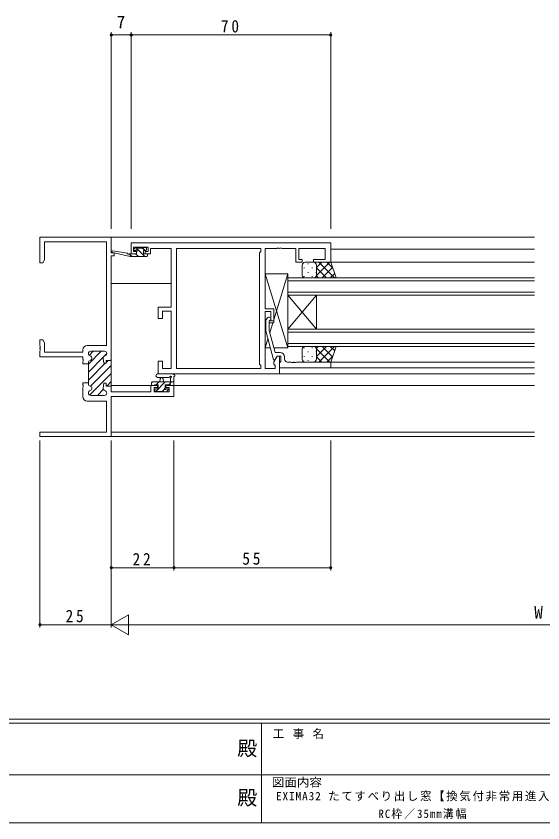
# Model space of a CAD drawing. Units: millimetres on the paper. Extents: x -420 to 373, y -297 to 267.
# Drawn here: x -118.8 to 66, y -297 to -13.9 of the extents above; entities that cross this region are included whole.
import ezdxf
from ezdxf.enums import TextEntityAlignment as Align

# ---------------------------------------------------------------- set-up
doc = ezdxf.new("R2010")
doc.units = ezdxf.units.MM
for name, color, linetype, lineweight in [('0-1_YKK_ZWAK', 7, 'Continuous', 9), ('0-3_YKK_11', 7, 'Continuous', 9), ('0-4_YKK_12', 2, 'Continuous', 9), ('0-5_YKK_13', 4, 'Continuous', 9), ('0-7_YKK_D', 6, 'Continuous', 9)]:
    doc.layers.add(name, color=color, linetype=linetype, lineweight=lineweight)
doc.layers.add('0-2_USER1', color=3, linetype='Continuous')
doc.styles.add('ＭＳ ゴシック', font='')
doc.styles.get('ＭＳ ゴシック').set_extended_font_data('MS Gothic')

msp = doc.modelspace()

# ---------------------------------------------------------------- linework, layer by layer
at = {"layer": '0-1_YKK_ZWAK'}
for p, q in [((352.3, -260.6), (-417.7, -260.6)), ((314.5, -262), (-417.7, -262)), ((-32.7, -262), (-32.7, -297)), ((-160.1, -280.199), (-31.3, -280.199)), ((-31.3, -280.199), (97.5, -280.199)), ((-417.7, -297), (314.5, -297))]:
    msp.add_line(p, q, dxfattribs=at)
at = {"layer": '0-3_YKK_11'}
for p, q in [((-110.399, -91.456), (-110.399, -100.456)), ((-85.399, -91.456), (-110.399, -91.456)), ((-108.769, -93.086), (-87.029, -93.086)), ((-108.769, -99.365), (-108.769, -93.086)), ((-87.029, -93.086), (-87.029, -129.456)), ((-85.399, -96.956), (-85.399, -91.456)), ((-78.399, -97.256), (-78.399, -93.456)), ((-78.399, -93.456), (-8.399, -93.456)), ((-77.599, -94.956), (-77.599, -96.456)), ((-72.399, -94.956), (-77.599, -94.956)), ((-72.399, -96.456), (-72.399, -94.956)), ((-71.599, -95.386), (-71.599, -96.186)), ((-64.399, -95.386), (-71.599, -95.386)), ((-71.599, -96.186), (-71.599, -97.256)), ((-64.399, -115.956), (-64.399, -95.386)), ((-62.469, -95.386), (-32.899, -95.386)), ((-62.469, -137.526), (-62.469, -95.386)), ((-62.469, -137.526), (-62.469, -95.386)), ((-32.899, -95.386), (-32.899, -96.456)), ((-31.399, -95.386), (-31.399, -116.556)), ((-27.358, -95.386), (-31.399, -95.386)), ((-27.174, -95.266), (-27.358, -95.386)), ((-26.624, -95.266), (-27.174, -95.266)), ((-26.441, -95.386), (-26.624, -95.266)), ((-26.358, -95.386), (-26.441, -95.386)), ((-26.174, -95.266), (-26.358, -95.386)), ((-25.624, -95.266), (-26.174, -95.266)), ((-25.441, -95.386), (-25.624, -95.266)), ((-20.599, -95.386), (-25.441, -95.386)), ((-20.599, -100.256), (-20.599, -95.386)), ((-19.599, -95.386), (-19.599, -99.256)), ((-10.329, -95.386), (-19.599, -95.386)), ((-10.329, -99.256), (-10.329, -95.386)), ((-8.399, -93.456), (-8.399, -100.256)), ((-84.399, -96.956), (-85.399, -96.956)), ((-85.399, -97.956), (-84.399, -97.956)), ((-85.399, -134.406), (-85.399, -97.956)), ((-84.399, -97.956), (-84.399, -96.956)), ((-76.499, -97.256), (-78.399, -97.256)), ((-77.599, -96.456), (-76.499, -96.456)), ((-76.499, -96.456), (-76.499, -97.256)), ((-73.499, -96.456), (-72.399, -96.456)), ((-73.499, -97.256), (-73.499, -96.456)), ((-71.599, -97.256), (-73.499, -97.256)), ((-32.899, -96.456), (-33.329, -96.886)), ((-33.329, -96.886), (-33.329, -136.026)), ((-110.399, -100.456), (-109.399, -100.456)), ((-109.399, -100.456), (-108.769, -99.365)), ((-18.399, -100.256), (-20.599, -100.256)), ((-19.599, -99.256), (-18.399, -99.256)), ((-18.399, -99.256), (-18.399, -100.256)), ((-14.399, -99.256), (-10.329, -99.256)), ((-14.399, -100.256), (-14.399, -99.256)), ((-8.399, -100.256), (-14.399, -100.256)), ((-68.899, -115.956), (-64.399, -115.956)), ((-68.899, -119.956), (-68.899, -115.956)), ((-67.399, -117.456), (-67.399, -119.956)), ((-64.399, -117.456), (-67.399, -117.456)), ((-64.399, -137.526), (-64.399, -117.456)), ((-31.399, -116.556), (-28.399, -116.556)), ((-31.399, -117.556), (-31.399, -137.526)), ((-29.399, -117.556), (-31.399, -117.556)), ((-29.399, -120.756), (-29.399, -117.556)), ((-28.399, -116.556), (-28.399, -120.756)), ((-67.399, -119.956), (-68.899, -119.956)), ((-30.424, -119.632), (-31.199, -120.407)), ((-31.199, -120.407), (-31.199, -124.353)), ((-29.999, -120.904), (-29.575, -120.48)), ((-29.999, -124.195), (-29.999, -120.904)), ((-28.399, -120.756), (-29.399, -120.756)), ((-31.199, -124.353), (-28.492, -134.456)), ((-27.92, -131.956), (-29.999, -124.195)), ((-110.399, -127.456), (-110.399, -129.498)), ((-109.399, -127.456), (-110.399, -127.456)), ((-110.399, -129.498), (-110.279, -129.681)), ((-110.279, -130.231), (-110.399, -130.414)), ((-110.279, -129.681), (-110.279, -130.231)), ((-108.769, -128.547), (-109.399, -127.456)), ((-108.769, -131.826), (-108.769, -128.547)), ((-87.029, -129.456), (-93.799, -129.456)), ((-110.399, -130.414), (-110.399, -130.498)), ((-110.399, -130.498), (-110.279, -130.681)), ((-110.279, -131.231), (-110.399, -131.414)), ((-110.399, -131.414), (-110.399, -133.456)), ((-110.279, -130.681), (-110.279, -131.231)), ((-95.399, -131.826), (-108.769, -131.826)), ((-95.399, -131.056), (-95.399, -131.826)), ((-93.399, -135.971), (-88.885, -131.456)), ((-93.399, -132.256), (-93.399, -132.357)), ((-93.399, -132.357), (-93.399, -132.256)), ((-93.172, -132.915), (-91.713, -131.456)), ((-87.799, -131.456), (-92.599, -131.456)), ((-92.599, -131.456), (-87.799, -131.456)), ((-87.836, -133.235), (-87.001, -132.4)), ((-86.999, -132.357), (-86.999, -132.256)), ((-86.999, -132.256), (-86.999, -132.357)), ((-26.099, -131.956), (-27.92, -131.956)), ((-110.399, -133.456), (-95.399, -133.456)), ((-95.399, -133.456), (-95.399, -134.248)), ((-95.399, -134.248), (-95.279, -134.431)), ((-95.279, -134.981), (-95.399, -135.164)), ((-95.399, -135.164), (-95.399, -135.856)), ((-95.399, -135.856), (-93.399, -135.856)), ((-95.279, -134.431), (-95.279, -134.981)), ((-93.399, -138.799), (-88.07, -133.47)), ((-93.399, -135.455), (-93.399, -135.856)), ((-93.399, -135.856), (-93.399, -135.455)), ((-93.399, -141.627), (-87.477, -135.705)), ((-93.399, -135.856), (-93.399, -142.556)), ((-87.999, -135.706), (-88.194, -133.996)), ((-88.194, -133.996), (-87.999, -135.706)), ((-87.199, -135.706), (-87.999, -135.706)), ((-87.999, -135.706), (-87.199, -135.706)), ((-87.2, -135.428), (-86.478, -134.706)), ((-87.199, -134.706), (-87.199, -135.706)), ((-85.699, -134.706), (-87.199, -134.706)), ((-87.199, -134.706), (-85.699, -134.706)), ((-87.199, -135.706), (-87.199, -134.706)), ((-85.399, -134.406), (-85.699, -134.706)), ((-85.399, -143.706), (-85.399, -134.406)), ((-68.899, -134.956), (-67.399, -134.956)), ((-68.899, -139.456), (-68.899, -134.956)), ((-67.399, -134.956), (-67.399, -137.526)), ((-28.492, -134.456), (-27.892, -134.456)), ((-28.329, -135.213), (-27.199, -133.256)), ((-28.329, -136.026), (-28.329, -135.213)), ((-27.892, -134.456), (-27.199, -133.256)), ((-27.199, -133.256), (-25.899, -133.256)), ((-27.199, -133.256), (-26.399, -133.256)), ((-26.399, -133.256), (-26.399, -139.456)), ((-26.099, -135.256), (-26.399, -135.556)), ((-26.399, -135.556), (-26.399, -137.256)), ((-25.899, -135.056), (-26.099, -135.256)), ((-25.899, -133.256), (-25.899, -135.056)), ((-24.599, -134.256), (-24.599, -133.456)), ((-22.358, -135.256), (-23.599, -135.256)), ((-22.174, -135.376), (-22.358, -135.256)), ((-21.624, -135.376), (-22.174, -135.376)), ((-21.441, -135.256), (-21.624, -135.376)), ((-21.358, -135.256), (-21.441, -135.256)), ((-21.174, -135.376), (-21.358, -135.256)), ((-20.624, -135.376), (-21.174, -135.376)), ((-20.441, -135.256), (-20.624, -135.376)), ((-8.399, -135.256), (-20.441, -135.256)), ((-8.399, -137.256), (-8.399, -135.256)), ((-92.705, -143.762), (-85.399, -136.456)), ((-67.399, -137.526), (-64.399, -137.526)), ((-32.899, -137.526), (-62.469, -137.526)), ((-33.329, -136.026), (-32.899, -136.456)), ((-32.899, -136.456), (-32.899, -137.526)), ((-31.399, -137.526), (-27.899, -137.526)), ((-27.899, -136.456), (-28.329, -136.026)), ((-27.899, -137.526), (-27.899, -136.456)), ((-26.399, -137.256), (-8.399, -137.256)), ((-92.977, -146.861), (-85.399, -139.284)), ((-26.399, -139.456), (-68.899, -139.456)), ((-95.399, -142.556), (-95.399, -143.248)), ((-93.399, -142.556), (-95.399, -142.556)), ((-93.399, -142.556), (-95.399, -142.556)), ((-95.399, -143.248), (-95.279, -143.431)), ((-95.279, -143.981), (-95.399, -144.164)), ((-95.399, -144.164), (-95.399, -147.356)), ((-95.279, -143.431), (-95.279, -143.981)), ((-93.399, -142.556), (-93.399, -142.957)), ((-88.194, -144.415), (-87.999, -142.706)), ((-87.999, -142.706), (-88.194, -144.415)), ((-87.999, -142.706), (-87.199, -142.706)), ((-87.199, -142.706), (-87.999, -142.706)), ((-87.199, -142.706), (-87.199, -143.706)), ((-87.199, -143.706), (-87.199, -142.706)), ((-87.199, -143.706), (-85.399, -143.706)), ((-85.399, -143.706), (-87.199, -143.706)), ((-86.981, -143.695), (-85.399, -142.113)), ((-85.399, -145.726), (-85.399, -143.706)), ((-71.499, -143.456), (-71.499, -145.726)), ((-69.199, -143.456), (-71.499, -143.456)), ((-70.299, -144.256), (-69.199, -144.256)), ((-70.299, -145.726), (-70.299, -144.256)), ((-69.199, -144.256), (-69.199, -143.456)), ((-66.199, -143.456), (-66.199, -144.256)), ((-63.399, -143.456), (-66.199, -143.456)), ((-66.199, -144.256), (-65.029, -144.256)), ((-65.029, -144.256), (-65.029, -145.726)), ((-63.399, -147.356), (-63.399, -143.456)), ((-93.399, -146.055), (-93.399, -146.156)), ((-93.399, -146.156), (-93.399, -146.055)), ((-92.599, -146.956), (-87.799, -146.956)), ((-87.799, -146.956), (-92.599, -146.956)), ((-90.243, -146.956), (-88.126, -144.84)), ((-86.999, -146.156), (-86.999, -146.055)), ((-86.999, -146.055), (-86.999, -146.156)), ((-71.499, -145.726), (-85.399, -145.726)), ((-65.029, -145.726), (-70.299, -145.726)), ((-93.799, -148.956), (-87.029, -148.956)), ((-87.029, -148.956), (-87.029, -159.826)), ((-85.399, -147.356), (-63.399, -147.356)), ((-85.399, -161.456), (-85.399, -147.356)), ((-110.399, -159.826), (-110.399, -161.456)), ((-87.029, -159.826), (-110.399, -159.826)), ((-110.399, -161.456), (-85.399, -161.456))]:
    msp.add_line(p, q, dxfattribs=at)
for points in [[(-85.399, -134.406), (-85.699, -134.706), (-85.399, -134.406)], [(-93.399, -142.556), (-93.399, -142.957), (-93.399, -142.556)]]:
    msp.add_lwpolyline(points, dxfattribs=at)
for centre, radius, start, end in [((-29.999, -120.056), 0.6, 314.99998, 135), ((-93.799, -131.056), 1.6, 90, 179.99998), ((-92.599, -132.256), 0.8, 90, 179.99998), ((-92.599, -132.256), 0.8, 90, 179.99998), ((-92.599, -132.357), 0.8, 180.00002, 255.52251), ((-92.599, -132.357), 0.8, 180.00002, 255.52251), ((-87.799, -132.256), 0.8, 0, 89.99998), ((-87.799, -132.256), 0.8, 0, 89.99998), ((-87.799, -132.357), 0.8, 284.47748, 359.99997), ((-87.799, -132.357), 0.8, 284.47748, 359.99997), ((-26.099, -133.456), 1.5, 0, 89.99998), ((-92.599, -135.455), 0.8, 104.47748, 179.99997), ((-92.599, -135.455), 0.8, 104.47748, 179.99997), ((-92.999, -133.906), 0.8, 284.47751, 75.52248), ((-92.999, -133.906), 0.8, 284.47751, 75.52248), ((-87.399, -133.906), 0.8, 104.47752, 186.50302), ((-87.399, -133.906), 0.8, 104.47752, 186.50302), ((-23.599, -134.256), 1, 180, 269.99998), ((-92.599, -142.957), 0.8, 180.00002, 255.52251), ((-92.599, -142.957), 0.8, 180.00002, 255.52251), ((-92.999, -144.506), 0.8, 284.47751, 75.52248), ((-92.999, -144.506), 0.8, 284.47751, 75.52248), ((-92.599, -146.055), 0.8, 104.47748, 179.99997), ((-92.599, -146.055), 0.8, 104.47748, 179.99997), ((-92.599, -146.156), 0.8, 180, 269.99998), ((-92.599, -146.156), 0.8, 180, 269.99998), ((-87.399, -144.506), 0.8, 173.49696, 255.52246), ((-87.399, -144.506), 0.8, 173.49696, 255.52246), ((-87.799, -146.156), 0.8, 270, 359.99998), ((-87.799, -146.156), 0.8, 270, 359.99998), ((-87.799, -146.055), 0.8, 0.00002, 75.52251), ((-87.799, -146.055), 0.8, 0.00002, 75.52251), ((-93.799, -147.356), 1.6, 180, 269.99998)]:
    msp.add_arc(centre, radius, start, end, dxfattribs=at)
at = {"layer": '0-4_YKK_12'}
for p, q in [((-85.699, -91.456), (63.101, -91.456)), ((-62.469, -95.656), (-62.469, -137.226)), ((-8.399, -95.656), (63.101, -95.656)), ((-84.899, -96.863), (-84.899, -96.956)), ((-8.899, -100.256), (63.101, -100.256)), ((-23.399, -105.756), (-23.399, -111.756)), ((63.101, -105.756), (-23.399, -105.756)), ((-23.399, -106.756), (63.101, -106.756)), ((-85.399, -107.656), (-64.399, -107.656)), ((63.101, -110.756), (-23.399, -110.756)), ((-23.399, -111.756), (-13.399, -123.756)), ((-23.399, -123.756), (-13.399, -111.756)), ((-23.399, -123.756), (-23.399, -111.756)), ((-23.399, -111.756), (63.101, -111.756)), ((-13.399, -123.756), (-13.399, -111.756)), ((-23.399, -123.756), (-23.399, -129.756)), ((63.101, -123.756), (-23.399, -123.756)), ((-23.399, -124.756), (63.101, -124.756)), ((63.101, -128.756), (-23.399, -128.756)), ((-23.399, -129.756), (63.101, -129.756)), ((-8.399, -135.256), (63.101, -135.256)), ((-8.699, -137.256), (63.101, -137.256)), ((-62.469, -139.456), (63.101, -139.456)), ((-85.399, -143.456), (-68.899, -143.456)), ((-66.499, -143.456), (63.101, -143.456)), ((-85.399, -159.826), (63.101, -159.826)), ((-85.699, -161.456), (63.101, -161.456))]:
    msp.add_line(p, q, dxfattribs=at)
at = {"layer": '0-5_YKK_13'}
for p, q in [((-79.812, -97.076), (-84.851, -96.26)), ((-77.014, -95.144), (-77.514, -95.644)), ((-77.301, -96.156), (-76.962, -96.156)), ((-73.618, -98.256), (-76.817, -95.056)), ((-76.202, -95.056), (-76.801, -95.056)), ((-74.001, -95.256), (-76.001, -95.256)), ((-73.473, -96.156), (-74.373, -95.256)), ((-74.101, -96.156), (-73.301, -96.156)), ((-74.101, -97.256), (-74.101, -96.156)), ((-73.301, -95.056), (-73.801, -95.056)), ((-73.001, -95.856), (-73.001, -95.356)), ((-78.699, -98.256), (-84.965, -96.848)), ((-78.699, -97.256), (-78.786, -97.242)), ((-78.699, -98.256), (-78.699, -97.256)), ((-76.501, -97.256), (-78.699, -97.256)), ((-78.108, -98.256), (-78.699, -97.664)), ((-73.001, -98.256), (-78.699, -98.256)), ((-75.863, -98.256), (-76.863, -97.256)), ((-76.501, -96.617), (-76.501, -97.256)), ((-73.001, -97.256), (-74.101, -97.256)), ((-72.701, -97.956), (-72.701, -97.556)), ((-18.399, -104.757), (-18.399, -101.256)), ((-17.399, -100.256), (-14.399, -100.256)), ((-16.319, -100.676), (-16.319, -100.876)), ((-8.399, -100.256), (-14.399, -100.256)), ((-13.489, -100.841), (-13.489, -100.876)), ((-11.569, -100.256), (-13.399, -102.086)), ((-8.741, -100.256), (-13.399, -104.915)), ((-13.399, -101.256), (-13.399, -104.756)), ((-7.052, -105.756), (-12.552, -100.256)), ((-7.664, -102.315), (-9.723, -100.256)), ((-6.435, -105.756), (-8.399, -100.256)), ((-23.399, -130.256), (-31.399, -104.256)), ((-31.399, -104.256), (-31.399, -116.556)), ((-23.399, -104.256), (-31.399, -104.256)), ((-23.399, -104.256), (-28.399, -120.506)), ((-23.399, -130.256), (-23.399, -104.256)), ((-17.734, -102.091), (-17.734, -102.291)), ((-16.319, -103.706), (-16.319, -103.906)), ((-14.904, -102.091), (-14.904, -102.291)), ((-13.489, -103.706), (-13.489, -103.906)), ((-9.88, -105.756), (-13.399, -102.237)), ((-7.745, -102.089), (-11.412, -105.756)), ((-7.001, -104.173), (-8.584, -105.756)), ((-23.399, -129.656), (-23.399, -105.656)), ((-17.734, -105.121), (-17.734, -105.321)), ((-14.399, -105.756), (-17.399, -105.756)), ((-14.904, -105.121), (-14.904, -105.321)), ((-14.399, -105.756), (-6.435, -105.756)), ((-12.709, -105.756), (-13.399, -105.065)), ((-31.399, -116.556), (-28.399, -116.556)), ((-28.399, -116.556), (-28.399, -121.556)), ((-31.399, -121.556), (-31.399, -130.256)), ((-31.199, -121.556), (-31.399, -121.556)), ((-31.199, -121.556), (-31.399, -121.556)), ((-28.399, -121.556), (-29.999, -121.556)), ((-28.723, -121.556), (-29.783, -125.002)), ((-30.447, -127.161), (-31.399, -130.256)), ((-17.734, -130.391), (-17.734, -130.191)), ((-14.399, -129.756), (-17.399, -129.756)), ((-14.904, -130.391), (-14.904, -130.191)), ((-14.399, -129.756), (-6.435, -129.756)), ((-12.709, -129.756), (-13.399, -130.447)), ((-9.88, -129.756), (-13.399, -133.275)), ((-7.052, -129.756), (-12.552, -135.256)), ((-7.745, -133.423), (-11.412, -129.756)), ((-7.001, -131.339), (-8.584, -129.756)), ((-6.435, -129.756), (-8.399, -135.256)), ((-31.399, -130.256), (-29.618, -130.256)), ((-28.375, -130.256), (-23.399, -130.256)), ((-18.399, -130.755), (-18.399, -134.256)), ((-16.319, -131.806), (-16.319, -131.606)), ((-13.489, -131.806), (-13.489, -131.606)), ((-8.741, -135.256), (-13.399, -130.597)), ((-13.399, -134.256), (-13.399, -130.756)), ((-17.734, -133.421), (-17.734, -133.221)), ((-17.399, -135.256), (-14.399, -135.256)), ((-16.319, -134.836), (-16.319, -134.636)), ((-14.904, -133.421), (-14.904, -133.221)), ((-8.399, -135.256), (-14.399, -135.256)), ((-14.397, -135.256), (-14.397, -135.256)), ((-13.489, -134.67), (-13.489, -134.636)), ((-11.569, -135.256), (-13.399, -133.425)), ((-7.664, -133.196), (-9.723, -135.256)), ((-69.127, -139.456), (-63.965, -139.456)), ((-69.127, -140.656), (-65.166, -140.659)), ((-68.299, -142.256), (-68.197, -141.111)), ((-67.099, -142.256), (-67.201, -141.111)), ((-64.599, -141.076), (-64.599, -142.256)), ((-63.399, -143.156), (-63.399, -140.475)), ((-71.299, -142.616), (-70.939, -142.256)), ((-71.299, -142.556), (-71.299, -143.156)), ((-63.399, -142.256), (-70.999, -142.256)), ((-70.999, -143.456), (-70.399, -143.456)), ((-70.199, -143.256), (-68.899, -143.256)), ((-69.923, -145.729), (-66.449, -142.256)), ((-69.694, -143.256), (-68.694, -142.256)), ((-68.899, -143.256), (-68.899, -144.656)), ((-66.499, -143.256), (-64.499, -143.256)), ((-66.499, -144.195), (-66.499, -143.256)), ((-65.204, -143.256), (-64.204, -142.256)), ((-64.299, -143.456), (-63.699, -143.456)), ((-70.099, -144.956), (-70.099, -145.456)), ((-68.899, -144.656), (-69.799, -144.656)), ((-69.799, -145.756), (-69.299, -145.756)), ((-69.099, -145.556), (-66.999, -145.556)), ((-67.504, -145.556), (-66.721, -144.772)), ((-66.799, -145.756), (-66.199, -145.756)), ((-65.699, -144.656), (-66.038, -144.656)), ((-65.987, -145.668), (-65.487, -145.168))]:
    msp.add_line(p, q, dxfattribs=at)
for centre, radius, start, end in [((-84.899, -96.556), 0.3, 80.80246, 257.34137), ((-77.301, -95.856), 0.3, 135, 270), ((-76.801, -95.356), 0.3, 90, 135), ((-76.962, -95.856), 0.3, 270, 326.94426), ((-76.501, -96.156), 0.25, 303.05573, 146.94426), ((-76.202, -95.256), 0.2, 0, 90), ((-73.801, -95.256), 0.2, 90, 180), ((-73.301, -95.356), 0.3, 0, 90), ((-73.301, -95.856), 0.3, 270, 0), ((-79.86, -97.372), 0.3, 20.80246, 80.80246), ((-79.299, -97.159), 0.3, 200.80246, 320.80246), ((-78.834, -97.538), 0.3, 80.80246, 140.80246), ((-76.202, -96.617), 0.3, 123.05573, 180), ((-73.001, -97.556), 0.3, 0, 90), ((-73.001, -97.956), 0.3, 270, 0), ((-17.399, -101.256), 1, 89.99989, 179.99989), ((-14.399, -101.256), 1, 359.99989, 89.99989), ((-17.399, -104.756), 1, 179.99989, 269.99989), ((-14.399, -104.756), 1, 269.99989, 359.99989), ((-17.399, -130.756), 1, 90.00023, 180.00023), ((-14.399, -130.756), 1, 0.00023, 90.00023), ((-17.399, -134.256), 1, 180.00023, 270.00023), ((-14.399, -134.256), 1, 270.00023, 0.00023), ((-69.127, -140.056), 0.6, 89.95976, 269.95976), ((-67.699, -141.156), 0.5, 5.09206, 174.90793), ((-65.166, -140.359), 0.3, 269.95976, 340.81024), ((-64.599, -140.556), 0.3, 300, 160.81024), ((-64.299, -141.076), 0.3, 119.99998, 180), ((-63.965, -139.756), 0.3, 40.52878, 90), ((-63.509, -139.366), 0.3, 220.52878, 280.52878), ((-63.399, -139.956), 0.3, 300, 100.52878), ((-63.099, -140.475), 0.3, 119.99998, 180), ((-70.999, -142.556), 0.3, 90, 180), ((-70.999, -143.156), 0.3, 180, 270), ((-70.399, -143.256), 0.2, 270, 0), ((-66.799, -144.195), 0.3, 303.05573, 0), ((-64.299, -143.256), 0.2, 180, 270), ((-63.699, -143.156), 0.3, 270, 0), ((-69.799, -144.956), 0.3, 90, 180), ((-69.799, -145.456), 0.3, 180, 270), ((-69.299, -145.556), 0.2, 270, 0), ((-66.799, -145.556), 0.2, 180, 270), ((-66.499, -144.656), 0.25, 123.05573, 326.94426), ((-66.038, -144.956), 0.3, 90, 146.94426), ((-66.199, -145.456), 0.3, 270, 314.99998), ((-65.699, -144.956), 0.3, 314.99998, 90)]:
    msp.add_arc(centre, radius, start, end, dxfattribs=at)
at = {"layer": '0-7_YKK_D'}
for p, q in [((-85.399, -88.456), (-85.399, -19.456)), ((-78.399, -88.456), (-78.399, -19.456)), ((-78.399, -88.456), (-78.399, -19.456)), ((-8.399, -88.456), (-8.399, -19.456)), ((-78.399, -20.456), (-85.399, -20.456)), ((-8.399, -20.456), (-78.399, -20.456)), ((-110.399, -162.826), (-110.399, -228.456)), ((-85.399, -162.826), (-85.399, -228.456)), ((-85.399, -162.826), (-85.399, -208.456)), ((-85.399, -162.826), (-85.399, -228.456)), ((-63.399, -162.826), (-63.399, -208.456)), ((-63.399, -162.826), (-63.399, -208.456)), ((-8.399, -162.826), (-8.399, -208.456)), ((-63.399, -207.456), (-85.399, -207.456)), ((-8.399, -207.456), (-63.399, -207.456)), ((-85.399, -227.456), (-79.337, -223.956)), ((-79.337, -230.956), (-79.337, -223.956)), ((-110.399, -227.456), (-85.399, -227.456)), ((-85.399, -227.456), (-73.275, -227.456)), ((-85.399, -227.456), (-79.337, -230.956)), ((207.601, -227.456), (-78.399, -227.456))]:
    msp.add_line(p, q, dxfattribs=at)
for centre in [(-85.399, -20.456), (-78.399, -20.456), (-78.399, -20.456), (-8.399, -20.456), (-85.399, -207.456), (-63.399, -207.456), (-63.399, -207.456), (-8.399, -207.456), (-110.399, -227.456)]:
    msp.add_circle(centre, 0.425, dxfattribs=at)

# ---------------------------------------------------------------- texts
at = {"layer": '0-1_YKK_ZWAK', "color": 2, "style": 'ＭＳ ゴシック'}
for p in [(-41.182, -274.956), (-41.182, -292.278)]:
    msp.add_text('殿', height=5.132, dxfattribs=at).set_placement(p, align=Align.BOTTOM_LEFT)
at = {"layer": '0-1_YKK_ZWAK', "style": 'ＭＳ ゴシック', "width": 1.1}
msp.add_text('図面内容', height=2.933, dxfattribs=at).set_placement((-29.083, -285.148), align=Align.BOTTOM_LEFT)
at = {"layer": '0-1_YKK_ZWAK', "insert": (-28.688, -267.533), "char_height": 2.933, "attachment_point": 7, "style": 'ＭＳ ゴシック'}
msp.add_mtext('\\T1.16;工\\~事\\~名', dxfattribs=at)
at = {"layer": '0-2_USER1', "color": 7, "char_height": 2.933, "attachment_point": 7, "style": 'ＭＳ ゴシック'}
for s, insert in [('\\T1.15;EXIMA32\\~たてすべり出し窓【換気付非常用進入口仕様】\\~', (-27.629, -289.449)), ('\\T1.19;\\W0.95;RC枠／35mm溝幅\\~', (8.337, -295.625))]:
    msp.add_mtext(s, dxfattribs=dict(at, insert=insert))
at = {"layer": '0-7_YKK_D', "color": 3, "style": 'ＭＳ ゴシック'}
for s, p in [('7', (-83.499, -19.456)), ('W', (63.001, -226.656))]:
    msp.add_text(s, height=4.399, dxfattribs=at).set_placement(p, align=Align.BOTTOM_LEFT)
at = {"layer": '0-7_YKK_D', "color": 3, "char_height": 4.399, "attachment_point": 7, "style": 'ＭＳ ゴシック'}
for s, insert in [('\\T1.36;\\W0.9;70', (-46.919, -19.656)), ('\\T1.36;\\W0.9;22', (-77.919, -206.656)), ('\\T1.36;\\W0.9;55', (-39.419, -206.456)), ('\\T1.36;\\W0.9;25', (-101.419, -226.656))]:
    msp.add_mtext(s, dxfattribs=dict(at, insert=insert))

doc.saveas('drawing.dxf')
